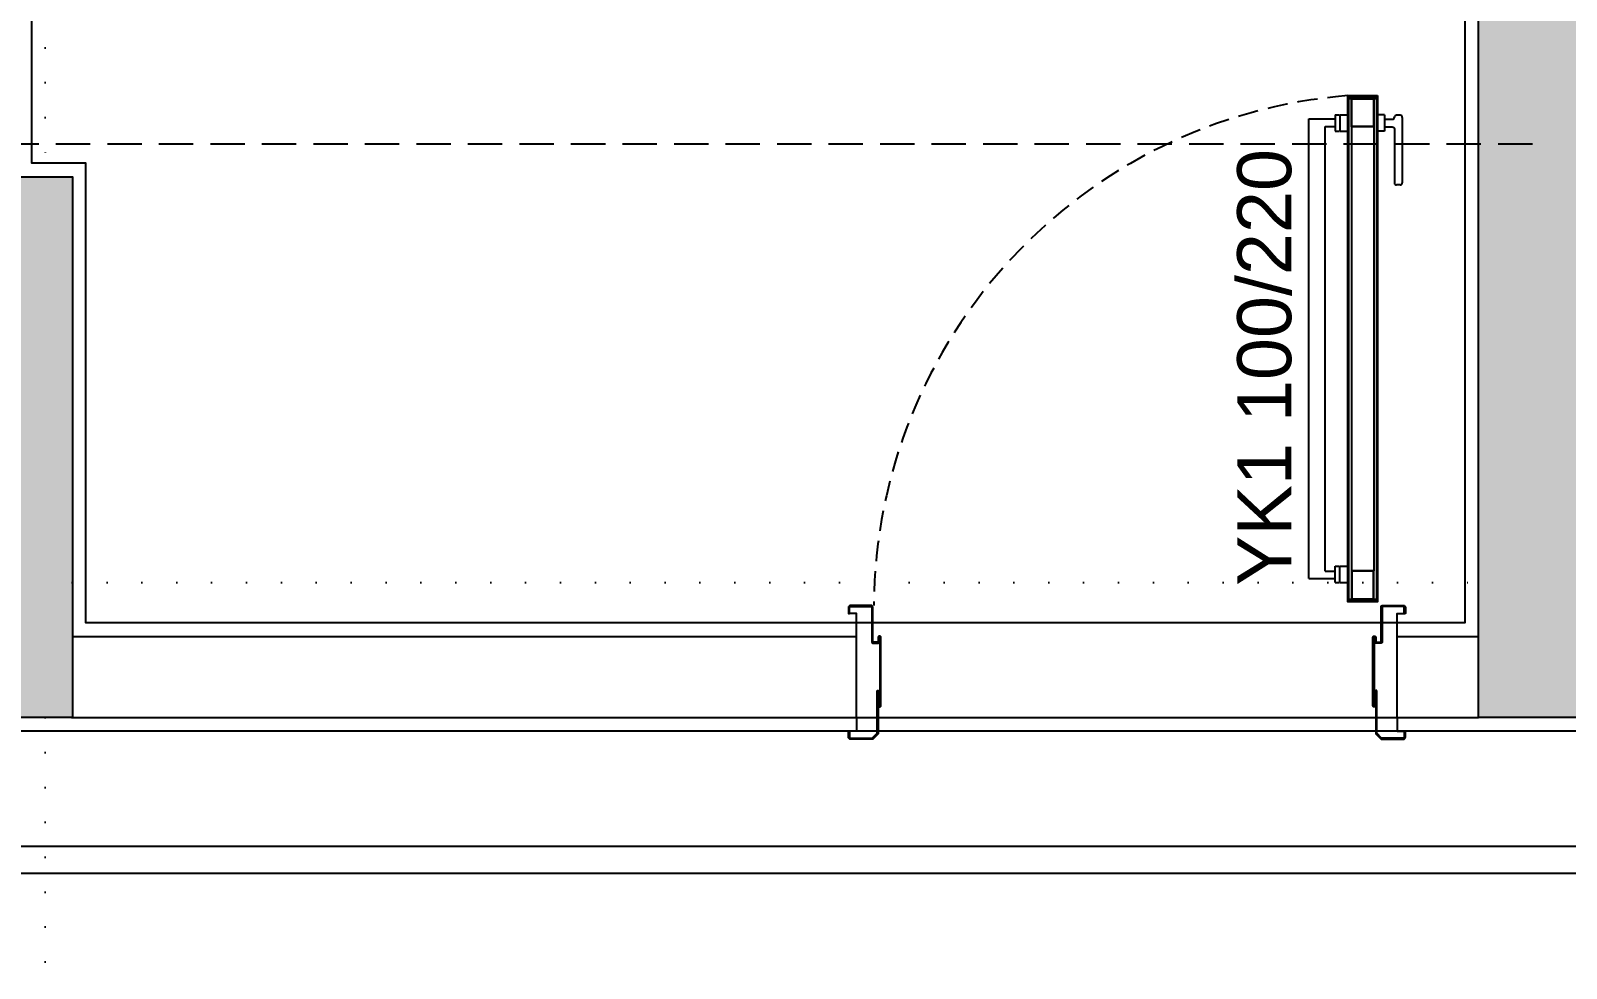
# Model space of a CAD drawing. Header units: inches. Extents: x 21 to 38546, y 13 to 15001.
# Drawn here: x 3064 to 3348, y 1815.7 to 1989.1 of the extents above; entities that cross this region are included whole.
import ezdxf

# ---------------------------------------------------------------- set-up
doc = ezdxf.new("R2010")
doc.units = ezdxf.units.IN
doc.header["$MEASUREMENT"] = 0
doc.set_wipeout_variables(frame=1)
for name, pattern in [('( Hidden )', [0.375, 0.25, -0.125]), ('DOT', [6.35, 0, -6.35]), ('HIDDEN', [9.525, 6.35, -3.175])]:
    doc.linetypes.add(name, pattern=pattern)
doc.layers.add('pex_boru_dönüş', color=5, linetype='Continuous')
doc.layers.add('pex_boru_gidiş', color=1, linetype='Continuous')
for name, color, linetype, lineweight in [('Z_MİM_-KM-BEAM-RAY', 8, 'DOT', 25), ('Z_MİM_-KM-DOOR', 8, 'Continuous', 25), ('Z_MİM_-KM-DOOR-FRAM', 8, 'Continuous', 25), ('Z_MİM_-KM-DOOR-IDEN', 8, 'Continuous', 25), ('Z_MİM_-KM-IRON-05', 8, 'Continuous', 25), ('Z_MİM_-KM-PATTERN-STRC', 8, 'Continuous', 25), ('Z_MİM_-KM-STRC-CONCRETE', 8, 'Continuous', 25), ('Z_MİM_-KM-STRS-HID', 8, 'HIDDEN', 25), ('Z_MİM_-KM-WALL', 8, 'Continuous', 25), ('Z_MİM_-KM-WALL-PL', 8, 'Continuous', 25), ('Z_MİM_-KM-WALL-PLASTER', 8, 'Continuous', 25)]:
    doc.layers.add(name, color=color, linetype=linetype, lineweight=lineweight)
doc.styles.add('STYLE1', font='arial.ttf', dxfattribs={"height": 1})

# ---------------------------------------------------------------- blocks, each defined once
blk = doc.blocks.new('-KM_Kolon_ZK')
at = {"layer": 'Z_MİM_-KM-PATTERN-STRC'}
for points in [[(0, 1030), (25, 1030), (25, 880), (0, 880)], [(-290, 980), (-260, 980), (-260, 880), (-290, 880)]]:
    blk.add_hatch(color=256, dxfattribs=at).paths.add_polyline_path(points, flags=0)
at = {"layer": 'Z_MİM_-KM-STRC-CONCRETE'}
for points in [[(0, 1030), (25, 1030), (25, 880), (0, 880)], [(-290, 980), (-260, 980), (-260, 880), (-290, 880)]]:
    blk.add_lwpolyline(points, close=True, dxfattribs=at)
blk = doc.blocks.new('*U173')
at = {"layer": 'Z_MİM_-KM-IRON-05'}
for p, q in [((99, 118.8), (104.1, 118.8)), ((99.5, 118.8), (99.5, 31.44)), ((103.6, 118.8), (103.6, 31.44)), ((91.6, 30), (91.6, 115)), ((91.6, 115), (96.49, 115)), ((94.6, 31.4), (94.6, 113.6)), ((94.6, 113.6), (96.49, 113.6)), ((96.49, 115.74), (96.49, 112.72)), ((96.49, 115.74), (97.2, 115.74)), ((97.3, 115.74), (97.3, 112.72)), ((97.3, 115.74), (98.8, 115.74)), ((105.6, 115.74), (104.3, 115.74)), ((105.6, 115.74), (105.6, 112.72)), ((105.6, 114.93), (107.02, 114.93)), ((108.48, 115.67), (107.81, 115.67)), ((108.88, 115.27), (108.88, 103.19)), ((96.49, 112.72), (97.19, 112.72)), ((97.3, 112.72), (98.8, 112.72)), ((105.6, 112.72), (104.3, 112.72)), ((107.41, 113.16), (107.41, 103.16)), ((108.48, 102.79), (107.81, 102.79)), ((94.6, 31.4), (96.49, 31.4)), ((96.49, 29.26), (96.49, 32.28)), ((96.49, 32.28), (97.19, 32.28)), ((97.3, 29.26), (97.3, 32.28)), ((97.3, 32.28), (98.8, 32.28)), ((91.6, 30), (96.49, 30)), ((96.49, 29.26), (97.2, 29.26)), ((97.3, 29.26), (98.8, 29.26)), ((99, 26.2), (104.1, 26.2))]:
    blk.add_line(p, q, dxfattribs=at)
for points in [[(104.3, 119.3), (104.3, 25.7), (98.8, 25.7), (98.8, 119.3)], [(99, 25.9), (99, 119.1), (104.1, 119.1), (104.1, 25.9)], [(99.5, 113.56), (99.5, 118.8), (103.6, 118.8), (103.6, 113.56)], [(99.56, 113.62), (99.56, 118.74), (103.54, 118.74), (103.54, 113.62)], [(99.5, 31.44), (99.5, 26.2), (103.6, 26.2), (103.6, 31.44)], [(99.56, 31.38), (99.56, 26.26), (103.54, 26.26), (103.54, 31.38)]]:
    blk.add_lwpolyline(points, close=True, dxfattribs=at)
blk.add_lwpolyline([(105.6, 113.53), (107.02, 113.53, -0.392814), (107.41, 113.16)], format="xyb", dxfattribs=at)
for centre, start, end in [((107.02, 115.33), 270, 355.7823), ((107.81, 115.27), 90, 175.7823), ((108.48, 115.27), 0, 90), ((107.81, 103.19), 184.2177, 270), ((108.48, 103.19), 270, 0)]:
    blk.add_arc(centre, 0.4, start, end, dxfattribs=at)
at = {"layer": 'Z_MİM_-KM-DOOR-IDEN', "color": 7, "insert": (88.48, 28.66, 0), "char_height": 10, "width": 89.9901, "attachment_point": 7, "rotation": 90, "style": 'STYLE1'}
blk.add_mtext('YK1 100/220', dxfattribs=at)
blk.add_wipeout([(7.95, 24.1), (107.95, 24.1), (107.95, 1.26), (7.95, 1.26)])
at = {"layer": 'Z_MİM_-KM-DOOR'}
for points in [[(12.15, 19.1, -1.015743), (12.25, 19.1), (12.25, 6.56, -1.000002), (12.15, 6.56), (12.15, 7.61), (11.95, 7.61), (11.95, 6.51, 0.414214), (12.15, 6.31), (12.25, 6.31, 0.414214), (12.45, 6.51), (12.45, 19.15, 0.414214), (12.25, 19.35), (12.15, 19.35, 0.414214), (11.95, 19.15), (11.95, 18.35, -0.414214), (11.85, 18.25), (11.05, 18.25, -0.414214), (10.95, 18.35), (10.95, 24.75, 0.414214), (10.65, 25.05), (6.85, 25.05, 0.414214), (6.45, 24.65), (6.45, 23.55), (6.65, 23.55), (6.65, 24.65, -0.414214), (6.85, 24.85), (10.65, 24.85, -0.414214), (10.75, 24.75), (10.75, 18.35, 0.414214), (11.05, 18.05), (11.85, 18.05, 0.414214), (12.15, 18.35)], [(103.75, 19.1, 1.015743), (103.65, 19.1), (103.65, 6.56, 1.000002), (103.75, 6.56), (103.75, 7.61), (103.95, 7.61), (103.95, 6.51, -0.414214), (103.75, 6.31), (103.65, 6.31, -0.414214), (103.45, 6.51), (103.45, 19.15, -0.414214), (103.65, 19.35), (103.75, 19.35, -0.414214), (103.95, 19.15), (103.95, 18.35, 0.414214), (104.05, 18.25), (104.85, 18.25, 0.414214), (104.95, 18.35), (104.95, 24.75, -0.414214), (105.25, 25.05), (109.05, 25.05, -0.414214), (109.45, 24.65), (109.45, 23.55), (109.25, 23.55), (109.25, 24.65, 0.414214), (109.05, 24.85), (105.25, 24.85, 0.414214), (105.15, 24.75), (105.15, 18.35, -0.414214), (104.85, 18.05), (104.05, 18.05, -0.414214), (103.75, 18.35)]]:
    blk.add_lwpolyline(points, format="xyb", close=True, dxfattribs=at)
for points in [[(11.75, 9.31), (11.95, 9.31), (11.95, 1.31), (10.95, 0.31), (6.85, 0.31, -0.414214), (6.45, 0.71), (6.45, 1.81), (6.65, 1.81), (6.65, 0.71, 0.414214), (6.85, 0.51), (10.87, 0.51), (11.75, 1.4), (11.75, 9.31)], [(104.15, 9.31), (103.95, 9.31), (103.95, 1.31), (104.95, 0.31), (109.05, 0.31, 0.414214), (109.45, 0.71), (109.45, 1.81), (109.25, 1.81), (109.25, 0.71, -0.414214), (109.05, 0.51), (105.03, 0.51), (104.15, 1.4), (104.15, 9.31)]]:
    blk.add_lwpolyline(points, format="xyb", dxfattribs=at)
at = {"layer": 'Z_MİM_-KM-DOOR-FRAM', "linetype": '( Hidden )', "ltscale": 15}
blk.add_arc((106.37, 24.38), 95.22, 94.5613, 179.5958, dxfattribs=at)
at = {"layer": 'Z_MİM_-KM-WALL'}
for p, q in [((7.95, 4.31), (7.95, 21.05)), ((107.95, 4.31), (107.95, 21.05))]:
    blk.add_line(p, q, dxfattribs=at)
at = {"layer": 'Z_MİM_-KM-WALL-PLASTER'}
for points in [[(7.95, 21.05), (7.95, 23.55), (6.55, 23.55)], [(107.95, 21.05), (107.95, 23.55), (109.35, 23.55)], [(7.95, 4.31), (7.95, 1.81), (6.55, 1.81)], [(107.95, 4.31), (107.95, 1.81), (109.35, 1.81)]]:
    blk.add_lwpolyline(points, dxfattribs=at)
blk = doc.blocks.new('-KM_Kiriş İzi_ZK')
at = {"layer": 'Z_MİM_-KM-BEAM-RAY'}
for p, q in [((-265, 1565), (-265, 980)), ((-260, 905), (0, 905)), ((-265, 880), (-265, 680)), ((-260, 880), (0, 880))]:
    blk.add_line(p, q, dxfattribs=at)

msp = doc.modelspace()

# ---------------------------------------------------------------- linework, layer by layer
at = {"layer": 'Z_MİM_-KM-STRS-HID'}
msp.add_lwpolyline([(3341.76, 1968.08), (3057.09, 1968.08)], dxfattribs=at)
at = {"layer": 'Z_MİM_-KM-WALL-PL'}
msp.add_lwpolyline([(3071.76, 1877.08), (3331.76, 1877.08)], dxfattribs=at)

# ---------------------------------------------------------------- block references
at = {"layer": 'Z_MİM_-KM-STRC-CONCRETE'}
msp.add_blockref('-KM_Kolon_ZK', (3331.76, 982.08), dxfattribs=at)

# ---------------------------------------------------------------- next in the draw order: block references
at = {"layer": 'Z_MİM_-KM-DOOR'}
msp.add_blockref('*U173', (3208.81, 1857.77), dxfattribs=at)

# ---------------------------------------------------------------- next in the draw order: linework, layer by layer
at = {"layer": 'pex_boru_dönüş'}
msp.add_lwpolyline([(4515.78, 1876.33), (4515.78, 1838.23), (3056.66, 1838.23), (3056.66, 1805.23)], dxfattribs=at)
at = {"layer": 'pex_boru_gidiş'}
msp.add_lwpolyline([(4520.78, 1869.33), (4520.78, 1833.23), (3061.66, 1833.23), (3061.66, 1805.23)], dxfattribs=at)
at = {"layer": 'Z_MİM_-KM-WALL'}
msp.add_line((3071.76, 1862.08), (3331.76, 1862.08), dxfattribs=at)
at = {"layer": 'Z_MİM_-KM-WALL-PLASTER'}
msp.add_lwpolyline([(6814.26, 1859.58), (5339.26, 1859.58), (5339.26, 1944.58), (5359.26, 1944.58), (5359.26, 1879.58), (5569.26, 1879.58), (5569.26, 2559.61), (5444.26, 2559.61), (5444.26, 2089.58), (5284.26, 2089.58), (5284.26, 2554.58), (4699.26, 2554.58), (4699.26, 2089.58), (4644.26, 2089.58), (4644.26, 1859.58), (3041.76, 1859.58)], dxfattribs=at)
msp.add_lwpolyline([(3149.26, 2559.58), (3329.26, 2559.58), (3329.26, 2429.58), (3334.21, 2429.58), (3334.21, 2014.58), (3329.26, 2014.58), (3329.26, 1879.58), (3074.26, 1879.58), (3074.26, 1964.58), (3064.26, 1964.58), (3064.26, 2544.58), (3149.26, 2544.58)], close=True, dxfattribs=at)

# ---------------------------------------------------------------- next in the draw order: block references
at = {"layer": 'Z_MİM_-KM-BEAM-RAY'}
msp.add_blockref('-KM_Kiriş İzi_ZK', (3331.71, 982.08), dxfattribs=at)

doc.saveas('drawing.dxf')
